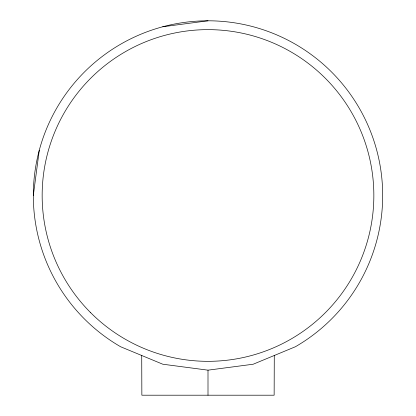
<?xml version="1.0" encoding="UTF-8"?>
<svg xmlns="http://www.w3.org/2000/svg" width="416" height="416" viewBox="0 0 416 416"><rect width="100%" height="100%" fill="white"/><g stroke="black" fill="none" stroke-linecap="round" stroke-linejoin="round"><path stroke-width="0.62" d="M274.279 355.493L274.139 395.2L141.861 395.2L141.721 355.493M33.316 195.484L39.27 150.275M162.786 26.754L208 20.8M208 370.167L253.214 364.218L295.344 346.767A174.684 174.684 0 0 0 341.817 83.2A174.684 174.684 0 0 0 74.183 83.2A174.684 174.684 0 0 0 120.656 346.767L162.786 364.218L208 370.167L208 395.2M90.73 312.754A165.849 165.849 0 0 0 368.196 238.41A165.849 165.849 0 0 0 165.074 35.287A165.849 165.849 0 0 0 90.73 312.754"/></g></svg>
